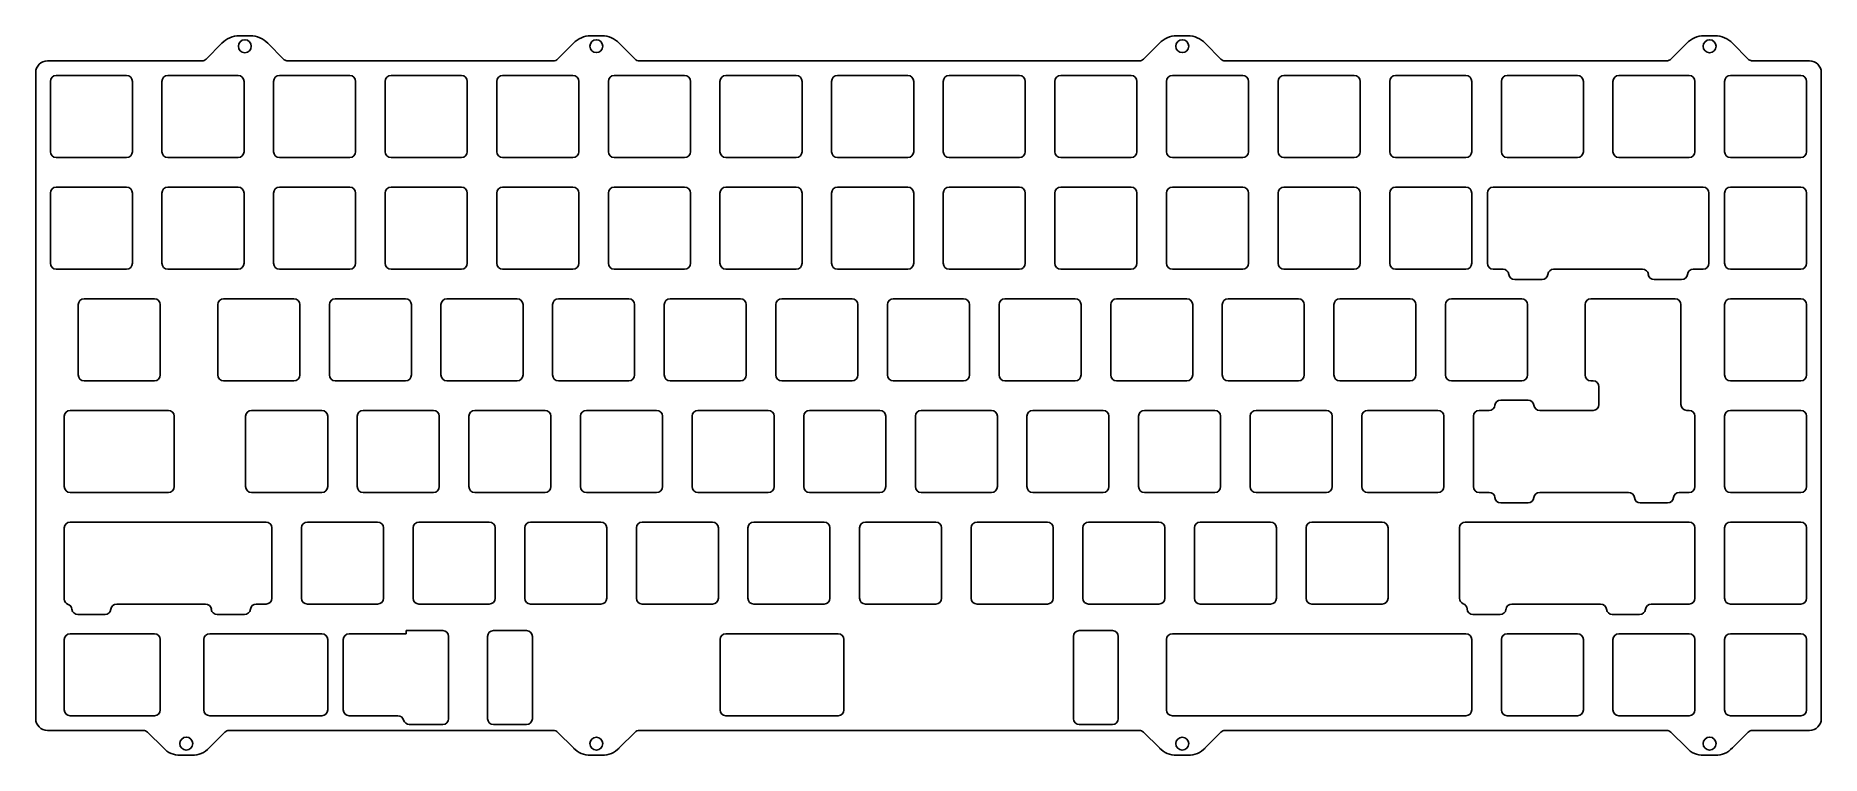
# Model space of a CAD drawing. Header units: millimetres. Extents: x -342 to -37, y -156 to -33.
import ezdxf

# ---------------------------------------------------------------- set-up
doc = ezdxf.new("R2010")
doc.units = ezdxf.units.MM
doc.header["$MEASUREMENT"] = 0

msp = doc.modelspace()

# ---------------------------------------------------------------- linework, layer by layer
for p, q in [((-305.51, -33.08, 0), (-307.42, -33.08, 0)), ((-245.51, -33.08, 0), (-247.42, -33.08, 0)), ((-145.51, -33.08, 0), (-147.42, -33.08, 0)), ((-55.51, -33.08, 0), (-57.41, -33.08, 0)), ((-310.36, -34.37, 0), (-313.07, -37.08, 0)), ((-299.86, -37.09, 0), (-302.56, -34.38, 0)), ((-250.36, -34.37, 0), (-253.07, -37.08, 0)), ((-239.86, -37.08, 0), (-242.56, -34.37, 0)), ((-150.36, -34.37, 0), (-153.07, -37.08, 0)), ((-139.86, -37.08, 0), (-142.56, -34.37, 0)), ((-60.36, -34.38, 0), (-63.07, -37.09, 0)), ((-49.86, -37.09, 0), (-52.56, -34.38, 0)), ((-342.15, -39.37, 0), (-342.15, -149.62, 0)), ((-313.78, -37.37, 0), (-340.15, -37.37, 0)), ((-253.78, -37.37, 0), (-299.28, -37.37, 0)), ((-153.78, -37.37, 0), (-239.15, -37.37, 0)), ((-63.65, -37.37, 0), (-139.15, -37.37, 0)), ((-39.39, -37.37, 0), (-49.28, -37.37, 0)), ((-37.39, -149.62, 0), (-37.39, -39.37, 0)), ((-339.65, -52.87, 0), (-339.65, -40.87, 0)), ((-338.65, -39.87, 0), (-326.65, -39.87, 0)), ((-325.65, -40.87, 0), (-325.65, -52.87, 0)), ((-320.61, -52.87, 0), (-320.61, -40.87, 0)), ((-319.61, -39.87, 0), (-307.6, -39.87, 0)), ((-306.6, -40.87, 0), (-306.6, -52.87, 0)), ((-301.56, -52.87, 0), (-301.56, -40.87, 0)), ((-300.56, -39.87, 0), (-288.55, -39.87, 0)), ((-287.55, -40.87, 0), (-287.55, -52.87, 0)), ((-282.51, -52.87, 0), (-282.51, -40.87, 0)), ((-281.51, -39.87, 0), (-269.5, -39.87, 0)), ((-268.5, -40.87, 0), (-268.5, -52.87, 0)), ((-263.46, -52.87, 0), (-263.46, -40.87, 0)), ((-262.46, -39.87, 0), (-250.45, -39.87, 0)), ((-249.45, -40.87, 0), (-249.45, -52.87, 0)), ((-244.41, -52.87, 0), (-244.41, -40.87, 0)), ((-243.41, -39.87, 0), (-231.4, -39.87, 0)), ((-230.4, -40.87, 0), (-230.4, -52.87, 0)), ((-225.36, -52.87, 0), (-225.36, -40.87, 0)), ((-224.36, -39.87, 0), (-212.35, -39.87, 0)), ((-211.35, -40.87, 0), (-211.35, -52.87, 0)), ((-206.31, -52.87, 0), (-206.31, -40.87, 0)), ((-205.31, -39.87, 0), (-193.3, -39.87, 0)), ((-192.3, -40.87, 0), (-192.3, -52.87, 0)), ((-187.26, -52.87, 0), (-187.26, -40.87, 0)), ((-186.26, -39.87, 0), (-174.26, -39.87, 0)), ((-173.26, -40.87, 0), (-173.26, -52.87, 0)), ((-168.21, -52.87, 0), (-168.21, -40.87, 0)), ((-167.21, -39.87, 0), (-155.2, -39.87, 0)), ((-154.2, -40.87, 0), (-154.2, -52.87, 0)), ((-149.15, -52.87, 0), (-149.15, -40.87, 0)), ((-148.15, -39.87, 0), (-136.15, -39.87, 0)), ((-135.15, -40.87, 0), (-135.15, -52.87, 0)), ((-130.1, -52.87, 0), (-130.1, -40.87, 0)), ((-129.1, -39.87, 0), (-117.1, -39.87, 0)), ((-116.1, -40.87, 0), (-116.1, -52.87, 0)), ((-111.05, -52.87, 0), (-111.05, -40.87, 0)), ((-110.05, -39.87, 0), (-98.05, -39.87, 0)), ((-97.05, -40.87, 0), (-97.05, -52.87, 0)), ((-92, -52.87, 0), (-92, -40.87, 0)), ((-91, -39.87, 0), (-79, -39.87, 0)), ((-78, -40.87, 0), (-78, -52.87, 0)), ((-72.95, -52.87, 0), (-72.95, -40.87, 0)), ((-71.95, -39.87, 0), (-59.95, -39.87, 0)), ((-58.95, -40.87, 0), (-58.95, -52.87, 0)), ((-53.9, -52.87, 0), (-53.9, -40.87, 0)), ((-52.9, -39.87, 0), (-40.9, -39.87, 0)), ((-39.9, -40.87, 0), (-39.9, -52.87, 0)), ((-326.65, -53.87, 0), (-338.65, -53.87, 0)), ((-307.6, -53.87, 0), (-319.61, -53.87, 0)), ((-288.55, -53.87, 0), (-300.56, -53.87, 0)), ((-269.5, -53.87, 0), (-281.51, -53.87, 0)), ((-250.45, -53.87, 0), (-262.46, -53.87, 0)), ((-231.4, -53.87, 0), (-243.41, -53.87, 0)), ((-212.35, -53.87, 0), (-224.36, -53.87, 0)), ((-193.3, -53.87, 0), (-205.31, -53.87, 0)), ((-174.26, -53.87, 0), (-186.26, -53.87, 0)), ((-155.2, -53.87, 0), (-167.21, -53.87, 0)), ((-136.15, -53.87, 0), (-148.15, -53.87, 0)), ((-117.1, -53.87, 0), (-129.1, -53.87, 0)), ((-98.05, -53.87, 0), (-110.05, -53.87, 0)), ((-79, -53.87, 0), (-91, -53.87, 0)), ((-59.95, -53.87, 0), (-71.95, -53.87, 0)), ((-40.9, -53.87, 0), (-52.9, -53.87, 0)), ((-339.65, -71.92, 0), (-339.65, -59.92, 0)), ((-338.65, -58.92, 0), (-326.65, -58.92, 0)), ((-325.65, -59.92, 0), (-325.65, -71.92, 0)), ((-320.61, -71.92, 0), (-320.61, -59.92, 0)), ((-319.61, -58.92, 0), (-307.6, -58.92, 0)), ((-306.6, -59.92, 0), (-306.6, -71.92, 0)), ((-301.56, -71.92, 0), (-301.56, -59.92, 0)), ((-300.56, -58.92, 0), (-288.55, -58.92, 0)), ((-287.55, -59.92, 0), (-287.55, -71.92, 0)), ((-282.51, -71.92, 0), (-282.51, -59.92, 0)), ((-281.51, -58.92, 0), (-269.5, -58.92, 0)), ((-268.5, -59.92, 0), (-268.5, -71.92, 0)), ((-263.46, -71.92, 0), (-263.46, -59.92, 0)), ((-262.46, -58.92, 0), (-250.45, -58.92, 0)), ((-249.45, -59.92, 0), (-249.45, -71.92, 0)), ((-244.41, -71.92, 0), (-244.41, -59.92, 0)), ((-243.41, -58.92, 0), (-231.4, -58.92, 0)), ((-230.4, -59.92, 0), (-230.4, -71.92, 0)), ((-225.36, -71.92, 0), (-225.36, -59.92, 0)), ((-224.36, -58.92, 0), (-212.35, -58.92, 0)), ((-211.35, -59.92, 0), (-211.35, -71.92, 0)), ((-206.31, -71.92, 0), (-206.31, -59.92, 0)), ((-205.31, -58.92, 0), (-193.3, -58.92, 0)), ((-192.3, -59.92, 0), (-192.3, -71.92, 0)), ((-187.26, -71.92, 0), (-187.26, -59.92, 0)), ((-186.26, -58.92, 0), (-174.26, -58.92, 0)), ((-173.26, -59.92, 0), (-173.26, -71.92, 0)), ((-168.21, -71.92, 0), (-168.21, -59.92, 0)), ((-167.21, -58.92, 0), (-155.2, -58.92, 0)), ((-154.2, -59.92, 0), (-154.2, -71.92, 0)), ((-149.15, -71.92, 0), (-149.15, -59.92, 0)), ((-148.15, -58.92, 0), (-136.15, -58.92, 0)), ((-135.15, -59.92, 0), (-135.15, -71.92, 0)), ((-130.1, -71.92, 0), (-130.1, -59.92, 0)), ((-129.1, -58.92, 0), (-117.1, -58.92, 0)), ((-116.1, -59.92, 0), (-116.1, -71.92, 0)), ((-111.05, -71.92, 0), (-111.05, -59.92, 0)), ((-110.05, -58.92, 0), (-98.05, -58.92, 0)), ((-97.05, -59.92, 0), (-97.05, -71.92, 0)), ((-94.39, -71.92, 0), (-94.39, -59.92, 0)), ((-93.39, -58.92, 0), (-57.57, -58.92, 0)), ((-56.57, -59.92, 0), (-56.57, -71.92, 0)), ((-53.9, -71.92, 0), (-53.9, -59.92, 0)), ((-52.9, -58.92, 0), (-40.9, -58.92, 0)), ((-39.9, -59.92, 0), (-39.9, -71.92, 0)), ((-326.65, -72.92, 0), (-338.65, -72.92, 0)), ((-307.6, -72.92, 0), (-319.61, -72.92, 0)), ((-288.55, -72.92, 0), (-300.56, -72.92, 0)), ((-269.5, -72.92, 0), (-281.51, -72.92, 0)), ((-250.45, -72.92, 0), (-262.46, -72.92, 0)), ((-231.4, -72.92, 0), (-243.41, -72.92, 0)), ((-212.35, -72.92, 0), (-224.36, -72.92, 0)), ((-193.3, -72.92, 0), (-205.31, -72.92, 0)), ((-174.26, -72.92, 0), (-186.26, -72.92, 0)), ((-155.2, -72.92, 0), (-167.21, -72.92, 0)), ((-136.15, -72.92, 0), (-148.15, -72.92, 0)), ((-117.1, -72.92, 0), (-129.1, -72.92, 0)), ((-98.05, -72.92, 0), (-110.05, -72.92, 0)), ((-91.7, -72.92, 0), (-93.39, -72.92, 0)), ((-67.9, -72.92, 0), (-83.07, -72.92, 0)), ((-57.57, -72.92, 0), (-59.25, -72.92, 0)), ((-40.9, -72.92, 0), (-52.9, -72.92, 0)), ((-85.05, -74.69, 0), (-89.72, -74.69, 0)), ((-61.24, -74.69, 0), (-65.92, -74.69, 0)), ((-334.89, -90.97, 0), (-334.89, -78.97, 0)), ((-333.89, -77.97, 0), (-321.89, -77.97, 0)), ((-320.89, -78.97, 0), (-320.89, -90.97, 0)), ((-311.08, -90.97, 0), (-311.08, -78.97, 0)), ((-310.08, -77.97, 0), (-298.08, -77.97, 0)), ((-297.08, -78.97, 0), (-297.08, -90.97, 0)), ((-292.03, -90.97, 0), (-292.03, -78.97, 0)), ((-291.03, -77.97, 0), (-279.03, -77.97, 0)), ((-278.03, -78.97, 0), (-278.03, -90.97, 0)), ((-272.98, -90.97, 0), (-272.98, -78.97, 0)), ((-271.98, -77.97, 0), (-259.98, -77.97, 0)), ((-258.98, -78.97, 0), (-258.98, -90.97, 0)), ((-253.93, -90.97, 0), (-253.93, -78.97, 0)), ((-252.93, -77.97, 0), (-240.93, -77.97, 0)), ((-239.93, -78.97, 0), (-239.93, -90.97, 0)), ((-234.88, -90.97, 0), (-234.88, -78.97, 0)), ((-233.88, -77.97, 0), (-221.88, -77.97, 0)), ((-220.88, -78.97, 0), (-220.88, -90.97, 0)), ((-215.83, -90.97, 0), (-215.83, -78.97, 0)), ((-214.83, -77.97, 0), (-202.83, -77.97, 0)), ((-201.83, -78.97, 0), (-201.83, -90.97, 0)), ((-196.78, -90.97, 0), (-196.78, -78.97, 0)), ((-195.78, -77.97, 0), (-183.78, -77.97, 0)), ((-182.78, -78.97, 0), (-182.78, -90.97, 0)), ((-177.73, -90.97, 0), (-177.73, -78.97, 0)), ((-176.73, -77.97, 0), (-164.73, -77.97, 0)), ((-163.73, -78.97, 0), (-163.73, -90.97, 0)), ((-158.68, -90.97, 0), (-158.68, -78.97, 0)), ((-157.68, -77.97, 0), (-145.68, -77.97, 0)), ((-144.68, -78.97, 0), (-144.68, -90.97, 0)), ((-139.63, -90.97, 0), (-139.63, -78.97, 0)), ((-138.63, -77.97, 0), (-126.63, -77.97, 0)), ((-125.63, -78.97, 0), (-125.63, -90.97, 0)), ((-120.58, -90.97, 0), (-120.58, -78.97, 0)), ((-119.58, -77.97, 0), (-107.58, -77.97, 0)), ((-106.58, -78.97, 0), (-106.58, -90.97, 0)), ((-101.53, -90.97, 0), (-101.53, -78.97, 0)), ((-100.53, -77.97, 0), (-88.53, -77.97, 0)), ((-87.53, -78.97, 0), (-87.53, -90.97, 0)), ((-77.72, -90.97, 0), (-77.72, -78.97, 0)), ((-76.72, -77.97, 0), (-62.34, -77.97, 0)), ((-61.34, -78.97, 0), (-61.34, -96.02, 0)), ((-53.9, -90.97, 0), (-53.9, -78.97, 0)), ((-52.9, -77.97, 0), (-40.9, -77.97, 0)), ((-39.9, -78.97, 0), (-39.9, -90.97, 0)), ((-321.89, -91.97, 0), (-333.89, -91.97, 0)), ((-298.08, -91.97, 0), (-310.08, -91.97, 0)), ((-279.03, -91.97, 0), (-291.03, -91.97, 0)), ((-259.98, -91.97, 0), (-271.98, -91.97, 0)), ((-240.93, -91.97, 0), (-252.93, -91.97, 0)), ((-221.88, -91.97, 0), (-233.88, -91.97, 0)), ((-202.83, -91.97, 0), (-214.83, -91.97, 0)), ((-183.78, -91.97, 0), (-195.78, -91.97, 0)), ((-164.73, -91.97, 0), (-176.73, -91.97, 0)), ((-145.68, -91.97, 0), (-157.68, -91.97, 0)), ((-126.63, -91.97, 0), (-138.63, -91.97, 0)), ((-107.58, -91.97, 0), (-119.58, -91.97, 0)), ((-88.53, -91.97, 0), (-100.53, -91.97, 0)), ((-76.34, -91.97, 0), (-76.72, -91.97, 0)), ((-75.34, -96.02, 0), (-75.34, -92.97, 0)), ((-40.9, -91.97, 0), (-52.9, -91.97, 0)), ((-336.27, -97.02, 0), (-319.51, -97.02, 0)), ((-305.32, -97.02, 0), (-293.32, -97.02, 0)), ((-286.27, -97.02, 0), (-274.27, -97.02, 0)), ((-267.22, -97.02, 0), (-255.22, -97.02, 0)), ((-248.17, -97.02, 0), (-236.17, -97.02, 0)), ((-229.12, -97.02, 0), (-217.12, -97.02, 0)), ((-210.07, -97.02, 0), (-198.07, -97.02, 0)), ((-191.02, -97.02, 0), (-179.02, -97.02, 0)), ((-171.97, -97.02, 0), (-159.97, -97.02, 0)), ((-152.92, -97.02, 0), (-140.92, -97.02, 0)), ((-133.87, -97.02, 0), (-121.87, -97.02, 0)), ((-114.82, -97.02, 0), (-102.82, -97.02, 0)), ((-95.77, -97.02, 0), (-94.08, -97.02, 0)), ((-92.1, -95.25, 0), (-87.44, -95.25, 0)), ((-85.45, -97.02, 0), (-76.34, -97.02, 0)), ((-60.34, -97.02, 0), (-59.95, -97.02, 0)), ((-52.9, -97.02, 0), (-40.9, -97.02, 0)), ((-337.27, -110.02, 0), (-337.27, -98.02, 0)), ((-318.51, -98.02, 0), (-318.51, -110.02, 0)), ((-306.32, -110.02, 0), (-306.32, -98.02, 0)), ((-292.32, -98.02, 0), (-292.32, -110.02, 0)), ((-287.27, -110.02, 0), (-287.27, -98.02, 0)), ((-273.27, -98.02, 0), (-273.27, -110.02, 0)), ((-268.22, -110.02, 0), (-268.22, -98.02, 0)), ((-254.22, -98.02, 0), (-254.22, -110.02, 0)), ((-249.17, -110.02, 0), (-249.17, -98.02, 0)), ((-235.17, -98.02, 0), (-235.17, -110.02, 0)), ((-230.12, -110.02, 0), (-230.12, -98.02, 0)), ((-216.12, -98.02, 0), (-216.12, -110.02, 0)), ((-211.07, -110.02, 0), (-211.07, -98.02, 0)), ((-197.07, -98.02, 0), (-197.07, -110.02, 0)), ((-192.02, -110.02, 0), (-192.02, -98.02, 0)), ((-178.02, -98.02, 0), (-178.02, -110.02, 0)), ((-172.97, -110.02, 0), (-172.97, -98.02, 0)), ((-158.97, -98.02, 0), (-158.97, -110.02, 0)), ((-153.92, -110.02, 0), (-153.92, -98.02, 0)), ((-139.92, -98.02, 0), (-139.92, -110.02, 0)), ((-134.87, -110.02, 0), (-134.87, -98.02, 0)), ((-120.87, -98.02, 0), (-120.87, -110.02, 0)), ((-115.82, -110.02, 0), (-115.82, -98.02, 0)), ((-101.82, -98.02, 0), (-101.82, -110.02, 0)), ((-96.77, -110.02, 0), (-96.77, -98.02, 0)), ((-58.95, -98.02, 0), (-58.95, -110.02, 0)), ((-53.9, -110.02, 0), (-53.9, -98.02, 0)), ((-39.9, -98.02, 0), (-39.9, -110.02, 0)), ((-323.27, -111.02, 0), (-336.27, -111.02, 0)), ((-319.51, -111.02, 0), (-323.27, -111.02, 0)), ((-323.27, -111.02, 0), (-323.27, -111.02, 0)), ((-293.32, -111.02, 0), (-305.32, -111.02, 0)), ((-274.27, -111.02, 0), (-286.27, -111.02, 0)), ((-255.22, -111.02, 0), (-267.22, -111.02, 0)), ((-236.17, -111.02, 0), (-248.17, -111.02, 0)), ((-217.12, -111.02, 0), (-229.12, -111.02, 0)), ((-198.07, -111.02, 0), (-210.07, -111.02, 0)), ((-179.02, -111.02, 0), (-191.02, -111.02, 0)), ((-159.97, -111.02, 0), (-171.97, -111.02, 0)), ((-140.92, -111.02, 0), (-152.92, -111.02, 0)), ((-121.87, -111.02, 0), (-133.87, -111.02, 0)), ((-102.82, -111.02, 0), (-114.82, -111.02, 0)), ((-94.08, -111.02, 0), (-95.77, -111.02, 0)), ((-82.77, -111.02, 0), (-85.45, -111.02, 0)), ((-70.29, -111.02, 0), (-82.77, -111.02, 0)), ((-59.95, -111.02, 0), (-61.63, -111.02, 0)), ((-40.9, -111.02, 0), (-52.9, -111.02, 0)), ((-87.44, -112.79, 0), (-92.1, -112.79, 0)), ((-63.62, -112.79, 0), (-68.3, -112.79, 0)), ((-337.27, -129.2, 0), (-337.27, -117.07, 0)), ((-336.27, -116.07, 0), (-302.84, -116.07, 0)), ((-301.84, -117.07, 0), (-301.84, -129.07, 0)), ((-296.79, -129.07, 0), (-296.79, -117.07, 0)), ((-295.79, -116.07, 0), (-283.79, -116.07, 0)), ((-282.79, -117.07, 0), (-282.79, -129.07, 0)), ((-277.74, -129.07, 0), (-277.74, -117.07, 0)), ((-276.74, -116.07, 0), (-264.74, -116.07, 0)), ((-263.74, -117.07, 0), (-263.74, -129.07, 0)), ((-258.69, -129.07, 0), (-258.69, -117.07, 0)), ((-257.69, -116.07, 0), (-245.69, -116.07, 0)), ((-244.69, -117.07, 0), (-244.69, -129.07, 0)), ((-239.64, -129.07, 0), (-239.64, -117.07, 0)), ((-238.64, -116.07, 0), (-226.64, -116.07, 0)), ((-225.64, -117.07, 0), (-225.64, -129.07, 0)), ((-220.59, -129.07, 0), (-220.59, -117.07, 0)), ((-219.59, -116.07, 0), (-207.59, -116.07, 0)), ((-206.59, -117.07, 0), (-206.59, -129.07, 0)), ((-201.54, -129.07, 0), (-201.54, -117.07, 0)), ((-200.54, -116.07, 0), (-188.54, -116.07, 0)), ((-187.54, -117.07, 0), (-187.54, -129.07, 0)), ((-182.49, -129.07, 0), (-182.49, -117.07, 0)), ((-181.49, -116.07, 0), (-169.49, -116.07, 0)), ((-168.49, -117.07, 0), (-168.49, -129.07, 0)), ((-163.44, -129.07, 0), (-163.44, -117.07, 0)), ((-162.44, -116.07, 0), (-150.44, -116.07, 0)), ((-149.44, -117.07, 0), (-149.44, -129.07, 0)), ((-144.39, -129.07, 0), (-144.39, -117.07, 0)), ((-143.39, -116.07, 0), (-131.39, -116.07, 0)), ((-130.39, -117.07, 0), (-130.39, -129.07, 0)), ((-125.34, -129.07, 0), (-125.34, -117.07, 0)), ((-124.34, -116.07, 0), (-112.34, -116.07, 0)), ((-111.34, -117.07, 0), (-111.34, -129.07, 0)), ((-99.15, -129.07, 0), (-99.15, -117.07, 0)), ((-98.15, -116.07, 0), (-59.95, -116.07, 0)), ((-58.95, -117.07, 0), (-58.95, -129.07, 0)), ((-53.9, -129.07, 0), (-53.9, -117.07, 0)), ((-52.9, -116.07, 0), (-40.9, -116.07, 0)), ((-39.9, -117.07, 0), (-39.9, -129.07, 0)), ((-313.17, -130.07, 0), (-328.32, -130.07, 0)), ((-302.84, -130.07, 0), (-304.52, -130.07, 0)), ((-283.79, -130.07, 0), (-295.79, -130.07, 0)), ((-264.74, -130.07, 0), (-276.74, -130.07, 0)), ((-245.69, -130.07, 0), (-257.69, -130.07, 0)), ((-226.64, -130.07, 0), (-238.64, -130.07, 0)), ((-207.59, -130.07, 0), (-219.59, -130.07, 0)), ((-188.54, -130.07, 0), (-200.54, -130.07, 0)), ((-169.49, -130.07, 0), (-181.49, -130.07, 0)), ((-150.44, -130.07, 0), (-162.44, -130.07, 0)), ((-131.39, -130.07, 0), (-143.39, -130.07, 0)), ((-112.34, -130.07, 0), (-124.34, -130.07, 0)), ((-75.05, -130.07, 0), (-90.21, -130.07, 0)), ((-59.95, -130.07, 0), (-66.41, -130.07, 0)), ((-40.9, -130.07, 0), (-52.9, -130.07, 0)), ((-330.31, -131.84, 0), (-334.97, -131.84, 0)), ((-306.51, -131.84, 0), (-311.19, -131.84, 0)), ((-92.2, -131.84, 0), (-96.85, -131.84, 0)), ((-68.4, -131.84, 0), (-73.06, -131.84, 0)), ((-337.27, -148.12, 0), (-337.27, -136.12, 0)), ((-336.27, -135.12, 0), (-321.89, -135.12, 0)), ((-320.89, -136.12, 0), (-320.89, -148.12, 0)), ((-313.46, -148.12, 0), (-313.46, -136.12, 0)), ((-312.46, -135.12, 0), (-293.32, -135.12, 0)), ((-292.32, -136.12, 0), (-292.32, -148.12, 0)), ((-289.65, -148.12, 0), (-289.65, -136.12, 0)), ((-288.65, -135.12, 0), (-278.95, -135.12, 0)), ((-278.95, -134.59, 0), (-272.68, -134.59, 0)), ((-278.95, -135.12, 0), (-278.95, -134.59, 0)), ((-271.68, -135.59, 0), (-271.68, -149.62, 0)), ((-265.03, -149.62, 0), (-265.03, -135.59, 0)), ((-264.03, -134.59, 0), (-258.39, -134.59, 0)), ((-257.39, -135.59, 0), (-257.39, -149.62, 0)), ((-225.35, -148.12, 0), (-225.35, -136.12, 0)), ((-224.35, -135.12, 0), (-205.21, -135.12, 0)), ((-204.21, -136.12, 0), (-204.21, -148.12, 0)), ((-165.03, -149.62, 0), (-165.03, -135.59, 0)), ((-164.03, -134.59, 0), (-158.38, -134.59, 0)), ((-157.38, -135.59, 0), (-157.38, -149.62, 0)), ((-149.15, -148.12, 0), (-149.15, -136.12, 0)), ((-148.15, -135.12, 0), (-98.05, -135.12, 0)), ((-97.05, -136.12, 0), (-97.05, -148.12, 0)), ((-92, -148.12, 0), (-92, -136.12, 0)), ((-91, -135.12, 0), (-79, -135.12, 0)), ((-78, -136.12, 0), (-78, -142.61, 0)), ((-72.95, -148.12, 0), (-72.95, -136.12, 0)), ((-71.95, -135.12, 0), (-59.95, -135.12, 0)), ((-58.95, -136.12, 0), (-58.95, -148.12, 0)), ((-53.9, -148.12, 0), (-53.9, -136.12, 0)), ((-52.9, -135.12, 0), (-40.9, -135.12, 0)), ((-39.9, -136.12, 0), (-39.9, -148.12, 0)), ((-78, -142.61, 0), (-78, -148.12, 0)), ((-321.89, -149.12, 0), (-336.27, -149.12, 0)), ((-293.32, -149.12, 0), (-312.46, -149.12, 0)), ((-280.33, -149.12, 0), (-288.65, -149.12, 0)), ((-205.21, -149.12, 0), (-224.35, -149.12, 0)), ((-98.05, -149.12, 0), (-148.15, -149.12, 0)), ((-79, -149.12, 0), (-91, -149.12, 0)), ((-59.95, -149.12, 0), (-71.95, -149.12, 0)), ((-40.9, -149.12, 0), (-52.9, -149.12, 0)), ((-340.15, -151.62, 0), (-332.52, -151.62, 0)), ((-332.4, -151.62, 0), (-323.78, -151.62, 0)), ((-323.07, -151.91, 0), (-320.36, -154.62, 0)), ((-312.56, -154.62, 0), (-309.86, -151.91, 0)), ((-309.15, -151.62, 0), (-277.9, -151.62, 0)), ((-272.68, -150.62, 0), (-278.39, -150.62, 0)), ((-277.79, -151.62, 0), (-253.78, -151.62, 0)), ((-258.39, -150.62, 0), (-264.03, -150.62, 0)), ((-253.07, -151.92, 0), (-250.36, -154.62, 0)), ((-242.56, -154.62, 0), (-239.86, -151.92, 0)), ((-239.15, -151.62, 0), (-217.75, -151.62, 0)), ((-217.64, -151.62, 0), (-163.14, -151.62, 0)), ((-158.38, -150.62, 0), (-164.03, -150.62, 0)), ((-163.03, -151.62, 0), (-153.78, -151.62, 0)), ((-153.07, -151.92, 0), (-150.36, -154.62, 0)), ((-142.56, -154.62, 0), (-139.86, -151.92, 0)), ((-139.15, -151.62, 0), (-100.99, -151.62, 0)), ((-100.88, -151.62, 0), (-63.78, -151.62, 0)), ((-63.07, -151.91, 0), (-60.36, -154.62, 0)), ((-52.56, -154.62, 0), (-49.86, -151.91, 0)), ((-49.15, -151.62, 0), (-46.38, -151.62, 0)), ((-46.27, -151.62, 0), (-39.39, -151.62, 0)), ((-317.46, -155.87, 0), (-315.47, -155.87, 0)), ((-247.46, -155.87, 0), (-245.46, -155.87, 0)), ((-147.46, -155.87, 0), (-145.46, -155.87, 0)), ((-57.46, -155.87, 0), (-55.47, -155.87, 0))]:
    msp.add_line(p, q)
for centre in [(-306.46, -34.88, 0), (-246.46, -34.87, 0), (-146.46, -34.87, 0), (-56.46, -34.88, 0), (-316.46, -153.87, 0), (-246.46, -153.88, 0), (-146.46, -153.88, 0), (-56.46, -153.87, 0)]:
    msp.add_circle(centre, 1.1)
for centre, radius, start, end in [((-307.42, -37.08, 0), 4, 90, 137.3861), ((-305.51, -37.08, 0), 4, 42.4542, 90), ((-247.42, -37.08, 0), 4, 90, 137.3861), ((-245.51, -37.08, 0), 4, 42.6139, 90), ((-147.42, -37.08, 0), 4, 90, 137.3861), ((-145.51, -37.08, 0), 4, 42.6139, 90), ((-57.41, -37.08, 0), 4, 90, 137.5458), ((-55.51, -37.08, 0), 4, 42.4542, 90), ((-340.15, -39.37, 0), 2, 90, 180), ((-313.78, -36.37, 0), 1, 270, 315), ((-299.15, -36.38, 0), 1, 225, 262.6498), ((-253.78, -36.37, 0), 1, 270, 315), ((-239.15, -36.37, 0), 1, 225, 270), ((-153.78, -36.37, 0), 1, 270, 315), ((-139.15, -36.37, 0), 1, 225, 270), ((-63.78, -36.38, 0), 1, 277.3502, 315), ((-49.15, -36.38, 0), 1, 225, 262.6498), ((-338.65, -40.87, 0), 1, 90, 180), ((-326.65, -40.87, 0), 1, 0, 90), ((-319.61, -40.87, 0), 1, 90, 180), ((-307.6, -40.87, 0), 1, 0, 90), ((-300.56, -40.87, 0), 1, 90, 180), ((-288.55, -40.87, 0), 1, 0, 90), ((-281.51, -40.87, 0), 1, 90, 180), ((-269.5, -40.87, 0), 1, 0, 90), ((-262.46, -40.87, 0), 1, 90, 180), ((-250.45, -40.87, 0), 1, 0, 90), ((-243.41, -40.87, 0), 1, 90, 180), ((-231.4, -40.87, 0), 1, 0, 90), ((-224.36, -40.87, 0), 1, 90, 180), ((-212.35, -40.87, 0), 1, 0, 90), ((-205.31, -40.87, 0), 1, 90, 180), ((-193.3, -40.87, 0), 1, 0, 90), ((-186.26, -40.87, 0), 1, 90, 180), ((-174.26, -40.87, 0), 1, 0, 90), ((-167.21, -40.87, 0), 1, 90, 180), ((-155.2, -40.87, 0), 1, 0, 90), ((-148.15, -40.87, 0), 1, 90, 180), ((-136.15, -40.87, 0), 1, 0, 90), ((-129.1, -40.87, 0), 1, 90, 180), ((-117.1, -40.87, 0), 1, 0, 90), ((-110.05, -40.87, 0), 1, 90, 180), ((-98.05, -40.87, 0), 1, 0, 90), ((-91, -40.87, 0), 1, 90, 180), ((-79, -40.87, 0), 1, 0, 90), ((-71.95, -40.87, 0), 1, 90, 180), ((-59.95, -40.87, 0), 1, 0, 90), ((-52.9, -40.87, 0), 1, 90, 180), ((-40.9, -40.87, 0), 1, 0, 90), ((-338.65, -52.87, 0), 1, 180, 270), ((-326.65, -52.87, 0), 1, 270, 0), ((-319.61, -52.87, 0), 1, 180, 270), ((-307.6, -52.87, 0), 1, 270, 0), ((-300.56, -52.87, 0), 1, 180, 270), ((-288.55, -52.87, 0), 1, 270, 0), ((-281.51, -52.87, 0), 1, 180, 270), ((-269.5, -52.87, 0), 1, 270, 0), ((-262.46, -52.87, 0), 1, 180, 270), ((-250.45, -52.87, 0), 1, 270, 0), ((-243.41, -52.87, 0), 1, 180, 270), ((-231.4, -52.87, 0), 1, 270, 0), ((-224.36, -52.87, 0), 1, 180, 270), ((-212.35, -52.87, 0), 1, 270, 0), ((-205.31, -52.87, 0), 1, 180, 270), ((-193.3, -52.87, 0), 1, 270, 0), ((-186.26, -52.87, 0), 1, 180, 270), ((-174.26, -52.87, 0), 1, 270, 0), ((-167.21, -52.87, 0), 1, 180, 270), ((-155.2, -52.87, 0), 1, 270, 0), ((-148.15, -52.87, 0), 1, 180, 270), ((-136.15, -52.87, 0), 1, 270, 0), ((-129.1, -52.87, 0), 1, 180, 270), ((-117.1, -52.87, 0), 1, 270, 0), ((-110.05, -52.87, 0), 1, 180, 270), ((-98.05, -52.87, 0), 1, 270, 0), ((-91, -52.87, 0), 1, 180, 270), ((-79, -52.87, 0), 1, 270, 0), ((-71.95, -52.87, 0), 1, 180, 270), ((-59.95, -52.87, 0), 1, 270, 0), ((-52.9, -52.87, 0), 1, 180, 270), ((-40.9, -52.87, 0), 1, 270, 0), ((-338.65, -59.92, 0), 1, 90, 180), ((-326.65, -59.92, 0), 1, 0, 90), ((-319.61, -59.92, 0), 1, 90, 180), ((-307.6, -59.92, 0), 1, 0, 90), ((-300.56, -59.92, 0), 1, 90, 180), ((-288.55, -59.92, 0), 1, 0, 90), ((-281.51, -59.92, 0), 1, 90, 180), ((-269.5, -59.92, 0), 1, 0, 90), ((-262.46, -59.92, 0), 1, 90, 180), ((-250.45, -59.92, 0), 1, 0, 90), ((-243.41, -59.92, 0), 1, 90, 180), ((-231.4, -59.92, 0), 1, 0, 90), ((-224.36, -59.92, 0), 1, 90, 180), ((-212.35, -59.92, 0), 1, 0, 90), ((-205.31, -59.92, 0), 1, 90, 180), ((-193.3, -59.92, 0), 1, 0, 90), ((-186.26, -59.92, 0), 1, 90, 180), ((-174.26, -59.92, 0), 1, 0, 90), ((-167.21, -59.92, 0), 1, 90, 180), ((-155.2, -59.92, 0), 1, 0, 90), ((-148.15, -59.92, 0), 1, 90, 180), ((-136.15, -59.92, 0), 1, 0, 90), ((-129.1, -59.92, 0), 1, 90, 180), ((-117.1, -59.92, 0), 1, 0, 90), ((-110.05, -59.92, 0), 1, 90, 180), ((-98.05, -59.92, 0), 1, 0, 90), ((-93.39, -59.92, 0), 1, 90, 180), ((-57.57, -59.92, 0), 1, 0, 90), ((-52.9, -59.92, 0), 1, 90, 180), ((-40.9, -59.92, 0), 1, 0, 90), ((-338.65, -71.92, 0), 1, 180, 270), ((-326.65, -71.92, 0), 1, 270, 0), ((-319.61, -71.92, 0), 1, 180, 270), ((-307.6, -71.92, 0), 1, 270, 0), ((-300.56, -71.92, 0), 1, 180, 270), ((-288.55, -71.92, 0), 1, 270, 0), ((-281.51, -71.92, 0), 1, 180, 270), ((-269.5, -71.92, 0), 1, 270, 0), ((-262.46, -71.92, 0), 1, 180, 270), ((-250.45, -71.92, 0), 1, 270, 0), ((-243.41, -71.92, 0), 1, 180, 270), ((-231.4, -71.92, 0), 1, 270, 0), ((-224.36, -71.92, 0), 1, 180, 270), ((-212.35, -71.92, 0), 1, 270, 0), ((-205.31, -71.92, 0), 1, 180, 270), ((-193.3, -71.92, 0), 1, 270, 0), ((-186.26, -71.92, 0), 1, 180, 270), ((-174.26, -71.92, 0), 1, 270, 0), ((-167.21, -71.92, 0), 1, 180, 270), ((-155.2, -71.92, 0), 1, 270, 0), ((-148.15, -71.92, 0), 1, 180, 270), ((-136.15, -71.92, 0), 1, 270, 0), ((-129.1, -71.92, 0), 1, 180, 270), ((-117.1, -71.92, 0), 1, 270, 0), ((-110.05, -71.92, 0), 1, 180, 270), ((-98.05, -71.92, 0), 1, 270, 0), ((-93.39, -71.92, 0), 1, 180, 270), ((-91.7, -73.92, 0), 1, 6.6037, 90), ((-83.07, -73.92, 0), 1, 90, 173.3963), ((-67.9, -73.92, 0), 1, 6.6037, 90), ((-59.25, -73.92, 0), 1, 90, 173.3963), ((-57.57, -71.92, 0), 1, 270, 0), ((-52.9, -71.92, 0), 1, 180, 270), ((-40.9, -71.92, 0), 1, 270, 0), ((-89.72, -73.69, 0), 1, 186.6037, 270), ((-85.05, -73.69, 0), 1, 270, 353.3963), ((-65.92, -73.69, 0), 1, 186.6037, 270), ((-61.24, -73.69, 0), 1, 270, 353.3963), ((-333.89, -78.97, 0), 1, 90, 180), ((-321.89, -78.97, 0), 1, 0, 90), ((-310.08, -78.97, 0), 1, 90, 180), ((-298.08, -78.97, 0), 1, 0, 90), ((-291.03, -78.97, 0), 1, 90, 180), ((-279.03, -78.97, 0), 1, 0, 90), ((-271.98, -78.97, 0), 1, 90, 180), ((-259.98, -78.97, 0), 1, 0, 90), ((-252.93, -78.97, 0), 1, 90, 180), ((-240.93, -78.97, 0), 1, 0, 90), ((-233.88, -78.97, 0), 1, 90, 180), ((-221.88, -78.97, 0), 1, 0, 90), ((-214.83, -78.97, 0), 1, 90, 180), ((-202.83, -78.97, 0), 1, 0, 90), ((-195.78, -78.97, 0), 1, 90, 180), ((-183.78, -78.97, 0), 1, 0, 90), ((-176.73, -78.97, 0), 1, 90, 180), ((-164.73, -78.97, 0), 1, 0, 90), ((-157.68, -78.97, 0), 1, 90, 180), ((-145.68, -78.97, 0), 1, 0, 90), ((-138.63, -78.97, 0), 1, 90, 180), ((-126.63, -78.97, 0), 1, 0, 90), ((-119.58, -78.97, 0), 1, 90, 180), ((-107.58, -78.97, 0), 1, 0, 90), ((-100.53, -78.97, 0), 1, 90, 180), ((-88.53, -78.97, 0), 1, 0, 90), ((-76.72, -78.97, 0), 1, 90, 180), ((-62.34, -78.97, 0), 1, 0, 90), ((-52.9, -78.97, 0), 1, 90, 180), ((-40.9, -78.97, 0), 1, 0, 90), ((-333.89, -90.97, 0), 1, 180, 270), ((-321.89, -90.97, 0), 1, 270, 0), ((-310.08, -90.97, 0), 1, 180, 270), ((-298.08, -90.97, 0), 1, 270, 0), ((-291.03, -90.97, 0), 1, 180, 270), ((-279.03, -90.97, 0), 1, 270, 0), ((-271.98, -90.97, 0), 1, 180, 270), ((-259.98, -90.97, 0), 1, 270, 0), ((-252.93, -90.97, 0), 1, 180, 270), ((-240.93, -90.97, 0), 1, 270, 0), ((-233.88, -90.97, 0), 1, 180, 270), ((-221.88, -90.97, 0), 1, 270, 0), ((-214.83, -90.97, 0), 1, 180, 270), ((-202.83, -90.97, 0), 1, 270, 0), ((-195.78, -90.97, 0), 1, 180, 270), ((-183.78, -90.97, 0), 1, 270, 0), ((-176.73, -90.97, 0), 1, 180, 270), ((-164.73, -90.97, 0), 1, 270, 0), ((-157.68, -90.97, 0), 1, 180, 270), ((-145.68, -90.97, 0), 1, 270, 0), ((-138.63, -90.97, 0), 1, 180, 270), ((-126.63, -90.97, 0), 1, 270, 0), ((-119.58, -90.97, 0), 1, 180, 270), ((-107.58, -90.97, 0), 1, 270, 0), ((-100.53, -90.97, 0), 1, 180, 270), ((-88.53, -90.97, 0), 1, 270, 0), ((-76.72, -90.97, 0), 1, 180, 270), ((-52.9, -90.97, 0), 1, 180, 270), ((-40.9, -90.97, 0), 1, 270, 0), ((-76.34, -92.97, 0), 1, 0, 90), ((-336.27, -98.02, 0), 1, 90, 180), ((-319.51, -98.02, 0), 1, 0, 90), ((-305.32, -98.02, 0), 1, 90, 180), ((-293.32, -98.02, 0), 1, 0, 90), ((-286.27, -98.02, 0), 1, 90, 180), ((-274.27, -98.02, 0), 1, 0, 90), ((-267.22, -98.02, 0), 1, 90, 180), ((-255.22, -98.02, 0), 1, 0, 90), ((-248.17, -98.02, 0), 1, 90, 180), ((-236.17, -98.02, 0), 1, 0, 90), ((-229.12, -98.02, 0), 1, 90, 180), ((-217.12, -98.02, 0), 1, 0, 90), ((-210.07, -98.02, 0), 1, 90, 180), ((-198.07, -98.02, 0), 1, 0, 90), ((-191.02, -98.02, 0), 1, 90, 180), ((-179.02, -98.02, 0), 1, 0, 90), ((-171.97, -98.02, 0), 1, 90, 180), ((-159.97, -98.02, 0), 1, 0, 90), ((-152.92, -98.02, 0), 1, 90, 180), ((-140.92, -98.02, 0), 1, 0, 90), ((-133.87, -98.02, 0), 1, 90, 180), ((-121.87, -98.02, 0), 1, 0, 90), ((-114.82, -98.02, 0), 1, 90, 180), ((-102.82, -98.02, 0), 1, 0, 90), ((-95.77, -98.02, 0), 1, 90, 180), ((-94.08, -96.02, 0), 1, 270, 353.3935), ((-92.1, -96.25, 0), 1, 90, 173.3935), ((-87.44, -96.25, 0), 1, 6.6065, 90), ((-85.45, -96.02, 0), 1, 186.6065, 270), ((-76.34, -96.02, 0), 1, 270, 0), ((-59.95, -98.02, 0), 1, 0, 90), ((-52.9, -98.02, 0), 1, 90, 180), ((-40.9, -98.02, 0), 1, 0, 90), ((-336.27, -110.02, 0), 1, 180, 270), ((-319.51, -110.02, 0), 1, 270, 0), ((-305.32, -110.02, 0), 1, 180, 270), ((-293.32, -110.02, 0), 1, 270, 0), ((-286.27, -110.02, 0), 1, 180, 270), ((-274.27, -110.02, 0), 1, 270, 0), ((-267.22, -110.02, 0), 1, 180, 270), ((-255.22, -110.02, 0), 1, 270, 0), ((-248.17, -110.02, 0), 1, 180, 270), ((-236.17, -110.02, 0), 1, 270, 0), ((-229.12, -110.02, 0), 1, 180, 270), ((-217.12, -110.02, 0), 1, 270, 0), ((-210.07, -110.02, 0), 1, 180, 270), ((-198.07, -110.02, 0), 1, 270, 0), ((-191.02, -110.02, 0), 1, 180, 270), ((-179.02, -110.02, 0), 1, 270, 0), ((-171.97, -110.02, 0), 1, 180, 270), ((-159.97, -110.02, 0), 1, 270, 0), ((-152.92, -110.02, 0), 1, 180, 270), ((-140.92, -110.02, 0), 1, 270, 0), ((-133.87, -110.02, 0), 1, 180, 270), ((-121.87, -110.02, 0), 1, 270, 0), ((-114.82, -110.02, 0), 1, 180, 270), ((-102.82, -110.02, 0), 1, 270, 0), ((-95.77, -110.02, 0), 1, 180, 270), ((-94.08, -112.02, 0), 1, 6.6065, 90), ((-92.1, -111.79, 0), 1, 186.6065, 270), ((-87.44, -111.79, 0), 1, 270, 353.3935), ((-85.45, -112.02, 0), 1, 90, 173.3935), ((-70.29, -112.02, 0), 1, 6.6037, 90), ((-68.3, -111.79, 0), 1, 186.6037, 270), ((-63.62, -111.79, 0), 1, 270, 353.3963), ((-61.63, -112.02, 0), 1, 90, 173.3963), ((-59.95, -110.02, 0), 1, 270, 0), ((-52.9, -110.02, 0), 1, 180, 270), ((-40.9, -110.02, 0), 1, 270, 0), ((-336.27, -117.07, 0), 1, 90, 180), ((-302.84, -117.07, 0), 1, 0, 90), ((-295.79, -117.07, 0), 1, 90, 180), ((-283.79, -117.07, 0), 1, 0, 90), ((-276.74, -117.07, 0), 1, 90, 180), ((-264.74, -117.07, 0), 1, 0, 90), ((-257.69, -117.07, 0), 1, 90, 180), ((-245.69, -117.07, 0), 1, 0, 90), ((-238.64, -117.07, 0), 1, 90, 180), ((-226.64, -117.07, 0), 1, 0, 90), ((-219.59, -117.07, 0), 1, 90, 180), ((-207.59, -117.07, 0), 1, 0, 90), ((-200.54, -117.07, 0), 1, 90, 180), ((-188.54, -117.07, 0), 1, 0, 90), ((-181.49, -117.07, 0), 1, 90, 180), ((-169.49, -117.07, 0), 1, 0, 90), ((-162.44, -117.07, 0), 1, 90, 180), ((-150.44, -117.07, 0), 1, 0, 90), ((-143.39, -117.07, 0), 1, 90, 180), ((-131.39, -117.07, 0), 1, 0, 90), ((-124.34, -117.07, 0), 1, 90, 180), ((-112.34, -117.07, 0), 1, 0, 90), ((-98.15, -117.07, 0), 1, 90, 180), ((-59.95, -117.07, 0), 1, 0, 90), ((-52.9, -117.07, 0), 1, 90, 180), ((-40.9, -117.07, 0), 1, 0, 90), ((-336.27, -129.2, 0), 1, 180, 249.8891), ((-336.96, -131.07, 0), 1, 6.6152, 69.8891), ((-334.97, -130.84, 0), 1, 186.6152, 270), ((-330.31, -130.84, 0), 1, 270, 353.3848), ((-328.32, -131.07, 0), 1, 90, 173.3848), ((-313.17, -131.07, 0), 1, 6.6152, 90), ((-311.19, -130.84, 0), 1, 186.6152, 270), ((-306.51, -130.84, 0), 1, 270, 353.3848), ((-304.52, -131.07, 0), 1, 90, 173.3848), ((-302.84, -129.07, 0), 1, 270, 0), ((-295.79, -129.07, 0), 1, 180, 270), ((-283.79, -129.07, 0), 1, 270, 0), ((-276.74, -129.07, 0), 1, 180, 270), ((-264.74, -129.07, 0), 1, 270, 0), ((-257.69, -129.07, 0), 1, 180, 270), ((-245.69, -129.07, 0), 1, 270, 0), ((-238.64, -129.07, 0), 1, 180, 270), ((-226.64, -129.07, 0), 1, 270, 0), ((-219.59, -129.07, 0), 1, 180, 270), ((-207.59, -129.07, 0), 1, 270, 0), ((-200.54, -129.07, 0), 1, 180, 270), ((-188.54, -129.07, 0), 1, 270, 0), ((-181.49, -129.07, 0), 1, 180, 270), ((-169.49, -129.07, 0), 1, 270, 0), ((-162.44, -129.07, 0), 1, 180, 270), ((-150.44, -129.07, 0), 1, 270, 0), ((-143.39, -129.07, 0), 1, 180, 270), ((-131.39, -129.07, 0), 1, 270, 0), ((-124.34, -129.07, 0), 1, 180, 270), ((-112.34, -129.07, 0), 1, 270, 0), ((-98.15, -129.07, 0), 1, 180, 249.5737), ((-98.85, -130.95, 0), 1, 2.9877, 69.5737), ((-96.85, -130.84, 0), 1, 182.9877, 270), ((-92.2, -130.84, 0), 1, 270, 353.3964), ((-90.21, -131.07, 0), 1, 90, 173.3964), ((-75.05, -131.07, 0), 1, 6.6036, 90), ((-73.06, -130.84, 0), 1, 186.6036, 270), ((-68.4, -130.84, 0), 1, 270, 353.3964), ((-66.41, -131.07, 0), 1, 90, 173.3964), ((-59.95, -129.07, 0), 1, 270, 0), ((-52.9, -129.07, 0), 1, 180, 270), ((-40.9, -129.07, 0), 1, 270, 0), ((-336.27, -136.12, 0), 1, 90, 180), ((-321.89, -136.12, 0), 1, 0, 90), ((-312.46, -136.12, 0), 1, 90, 180), ((-293.32, -136.12, 0), 1, 0, 90), ((-288.65, -136.12, 0), 1, 90, 180), ((-272.68, -135.59, 0), 1, 0, 90), ((-264.03, -135.59, 0), 1, 90, 180), ((-258.39, -135.59, 0), 1, 0, 90), ((-224.35, -136.12, 0), 1, 90, 180), ((-205.21, -136.12, 0), 1, 0, 90), ((-164.03, -135.59, 0), 1, 90, 180), ((-158.38, -135.59, 0), 1, 0, 90), ((-148.15, -136.12, 0), 1, 90, 180), ((-98.05, -136.12, 0), 1, 0, 90), ((-91, -136.12, 0), 1, 90, 180), ((-79, -136.12, 0), 1, 0, 90), ((-71.95, -136.12, 0), 1, 90, 180), ((-59.95, -136.12, 0), 1, 0, 90), ((-52.9, -136.12, 0), 1, 90, 180), ((-40.9, -136.12, 0), 1, 0, 90), ((-336.27, -148.12, 0), 1, 180, 270), ((-321.89, -148.12, 0), 1, 270, 0), ((-312.46, -148.12, 0), 1, 180, 270), ((-293.32, -148.12, 0), 1, 270, 0), ((-288.65, -148.12, 0), 1, 180, 270), ((-280.33, -150.12, 0), 1, 14.4893, 90), ((-224.35, -148.12, 0), 1, 180, 270), ((-205.21, -148.12, 0), 1, 270, 0), ((-148.15, -148.12, 0), 1, 180, 270), ((-98.05, -148.12, 0), 1, 270, 0), ((-91, -148.12, 0), 1, 180, 270), ((-79, -148.12, 0), 1, 270, 360), ((-71.95, -148.12, 0), 1, 180, 270), ((-59.95, -148.12, 0), 1, 270, 0), ((-52.9, -148.12, 0), 1, 180, 270), ((-40.9, -148.12, 0), 1, 270, 0), ((-332.4, -152.37, 0), 0.75, 90, 98.4892), ((-323.78, -152.62, 0), 1, 45, 90), ((-309.15, -152.62, 0), 1, 90, 135), ((-278.39, -149.62, 0), 1, 194.4893, 270), ((-277.9, -152.37, 0), 0.75, 81.5108, 90), ((-272.68, -149.62, 0), 1, 270, 0), ((-264.03, -149.62, 0), 1, 180, 270), ((-258.39, -149.62, 0), 1, 270, 0), ((-253.78, -152.62, 0), 1, 45, 90), ((-239.15, -152.62, 0), 1, 90, 135), ((-217.64, -152.37, 0), 0.75, 90, 98.4892), ((-164.03, -149.62, 0), 1, 180, 270), ((-163.14, -152.37, 0), 0.75, 81.5108, 90), ((-158.38, -149.62, 0), 1, 270, 0), ((-153.78, -152.62, 0), 1, 45, 90), ((-139.15, -152.62, 0), 1, 90, 135), ((-100.88, -152.37, 0), 0.75, 90, 98.4892), ((-63.78, -152.62, 0), 1, 45, 90), ((-49.15, -152.62, 0), 1, 90, 135), ((-46.38, -152.37, 0), 0.75, 81.5108, 90), ((-39.39, -149.62, 0), 2, 270, 0), ((-317.46, -151.87, 0), 4, 223.3943, 270), ((-315.47, -151.87, 0), 4, 270, 316.6057), ((-247.46, -151.87, 0), 4, 223.5565, 270), ((-245.46, -151.87, 0), 4, 270, 316.4435), ((-147.46, -151.87, 0), 4, 223.5565, 270), ((-145.46, -151.87, 0), 4, 270, 316.4435), ((-57.46, -151.87, 0), 4, 223.3943, 270), ((-55.47, -151.87, 0), 4, 270, 316.6057)]:
    msp.add_arc(centre, radius, start, end)
at = {"extrusion": (2.44399e-08, 0, 1)}
msp.add_arc((-39.39, -39.37, 0), 2, 0, 90, dxfattribs=at)
at = {"extrusion": (9.24274e-08, 0, 1)}
msp.add_arc((-60.34, -96.02, 0), 1, 180, 270, dxfattribs=at)
at = {"extrusion": (-2.44399e-08, 0, 1)}
msp.add_arc((-340.15, -149.62, 0), 2, 180, 270, dxfattribs=at)

doc.saveas('drawing.dxf')
